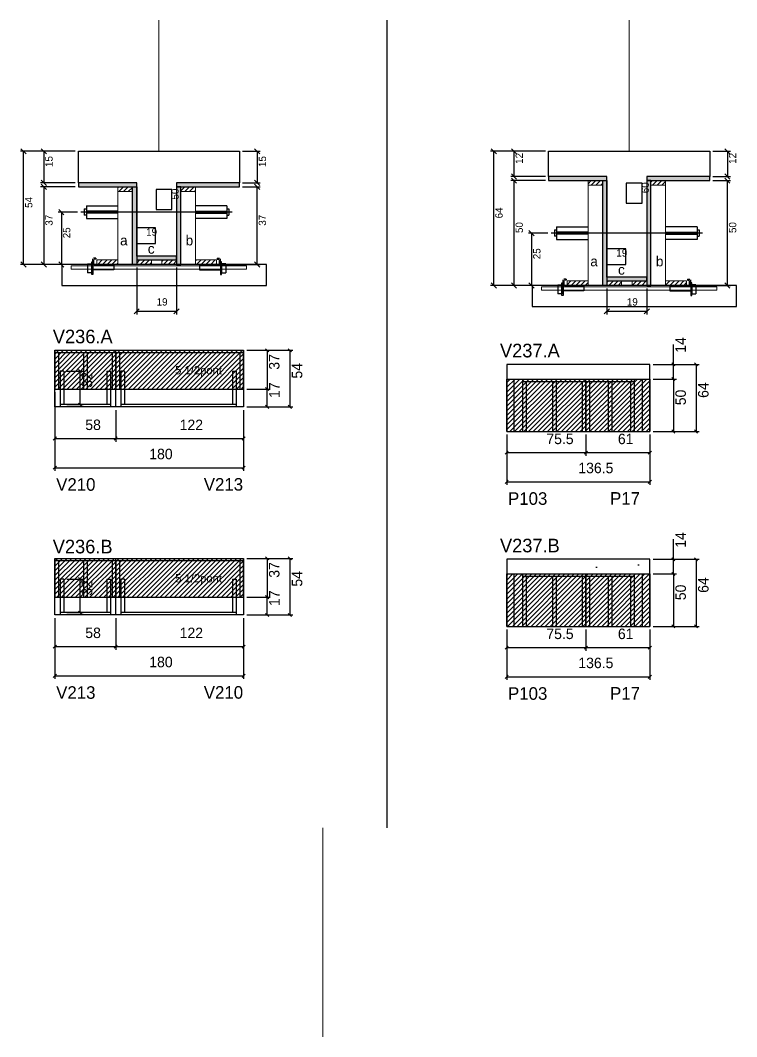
# Model space of a CAD drawing. Header units: metres. Extents: x 2859 to 4072, y 2559 to 3529.
# Drawn here: x 2859 to 3542, y 2559 to 3529 of the extents above; entities that cross this region are included whole.
import ezdxf

# ---------------------------------------------------------------- set-up
doc = ezdxf.new("R2010")
doc.units = ezdxf.units.M
for name, color, linetype in [('5', 7, 'Continuous'), ('barrote', 7, 'Continuous'), ('CONCRETO', 7, 'Continuous'), ('COTA', 7, 'Continuous'), ('Cota Seção (2x)', 7, 'Continuous'), ('detalhes', 7, 'Continuous'), ('Hachura', 7, 'Continuous'), ('Madeira', 7, 'Continuous'), ('Painéis', 7, 'Continuous'), ('presilha', 7, 'Continuous'), ('REAPROVEITAMENTO', 7, 'Continuous'), ('SARR_2.2x7', 7, 'Continuous'), ('SARR_3.5x7', 7, 'Continuous'), ('SARRAFO DE PRESSAO', 7, 'Continuous'), ('SCO-___-LAJ', 7, 'Continuous'), ('TENSOR', 7, 'Continuous'), ('texto', 7, 'Continuous'), ('Texto Seção', 7, 'Continuous')]:
    doc.layers.add(name, color=color, linetype=linetype)

msp = doc.modelspace()

# ---------------------------------------------------------------- hatches: boundary and pattern name
at = {"layer": 'COTA'}
h = msp.add_hatch(dxfattribs=at)
h.set_pattern_fill('AR-CONC')
h.paths.add_polyline_path([(3459.27, 3200.98), (3322.77, 3200.98), (3322.77, 3186.98), (3459.27, 3186.98), (3459.27, 3200.98)])
h = msp.add_hatch(dxfattribs=at)
h.set_pattern_fill('AR-CONC')
h.paths.add_polyline_path([(3459.27, 3014.92), (3322.77, 3014.92), (3322.77, 3000.92), (3459.27, 3000.92), (3459.27, 3014.92)])
at = {"layer": 'Hachura'}
h = msp.add_hatch(color=7, dxfattribs=at)
h.dxf.hatch_style = 1
h.paths.add_polyline_path([(3418.3, 3376.34), (3418.3, 3380.34), (3362.7, 3380.34), (3362.7, 3376.34), (3418.3, 3376.34)])
h = msp.add_hatch(dxfattribs=at)
h.set_pattern_fill('ANSI31')
h.paths.add_polyline_path([(3414.3, 3371.94), (3414.3, 3376.34), (3400.3, 3376.34), (3400.3, 3371.94), (3414.3, 3371.94)])
h = msp.add_hatch(color=7, dxfattribs=at)
h.dxf.hatch_style = 1
h.paths.add_polyline_path([(3414.3, 3376.34), (3418.3, 3376.34), (3418.3, 3276.34), (3414.3, 3276.34), (3414.3, 3376.34)])
h = msp.add_hatch(color=7, dxfattribs=at)
h.dxf.hatch_style = 1
h.paths.add_polyline_path([(3516.3, 3376.34), (3516.3, 3380.34), (3456.3, 3380.34), (3456.3, 3376.34), (3516.3, 3376.34)])
h = msp.add_hatch(color=7, dxfattribs=at)
h.dxf.hatch_style = 1
h.paths.add_polyline_path([(3460.3, 3376.34), (3456.3, 3376.34), (3456.3, 3276.34), (3460.3, 3276.34), (3460.3, 3376.34)])
h = msp.add_hatch(dxfattribs=at)
h.set_pattern_fill('ANSI31')
h.paths.add_polyline_path([(3460.3, 3371.94), (3460.3, 3376.34), (3474.3, 3376.34), (3474.3, 3371.94), (3460.3, 3371.94)])
h = msp.add_hatch(color=7, dxfattribs=at)
h.dxf.hatch_style = 1
h.paths.add_polyline_path([(2969.84, 3370.34), (2969.84, 3374.34), (2914.24, 3374.34), (2914.24, 3370.34), (2969.84, 3370.34)])
h = msp.add_hatch(dxfattribs=at)
h.set_pattern_fill('ANSI31')
h.paths.add_polyline_path([(2965.84, 3365.94), (2965.84, 3370.34), (2951.84, 3370.34), (2951.84, 3365.94), (2965.84, 3365.94)])
h = msp.add_hatch(color=7, dxfattribs=at)
h.dxf.hatch_style = 1
h.paths.add_polyline_path([(2965.84, 3370.34), (2969.84, 3370.34), (2969.84, 3296.34), (2965.84, 3296.34), (2965.84, 3370.34)])
h = msp.add_hatch(color=7, dxfattribs=at)
h.dxf.hatch_style = 1
h.paths.add_polyline_path([(3067.84, 3370.34), (3067.84, 3374.34), (3007.84, 3374.34), (3007.84, 3370.34), (3067.84, 3370.34)])
h = msp.add_hatch(color=7, dxfattribs=at)
h.dxf.hatch_style = 1
h.paths.add_polyline_path([(3011.84, 3370.34), (3007.84, 3370.34), (3007.84, 3296.34), (3011.84, 3296.34), (3011.84, 3370.34)])
h = msp.add_hatch(dxfattribs=at)
h.set_pattern_fill('ANSI31')
h.paths.add_polyline_path([(3011.84, 3365.94), (3011.84, 3370.34), (3025.84, 3370.34), (3025.84, 3365.94), (3011.84, 3365.94)])
h = msp.add_hatch(dxfattribs=at)
h.set_pattern_fill('ANSI31')
h.paths.add_polyline_path([(2931.84, 3296.34), (2931.84, 3300.74), (2951.84, 3300.74), (2951.84, 3296.34), (2931.84, 3296.34)])
h = msp.add_hatch(color=7, dxfattribs=at)
h.dxf.hatch_style = 1
h.paths.add_polyline_path([(3007.84, 3300.74), (3007.84, 3304.34), (2969.84, 3304.34), (2969.84, 3300.74), (3007.84, 3300.74)])
h = msp.add_hatch(dxfattribs=at)
h.set_pattern_fill('ANSI31')
h.paths.add_polyline_path([(2969.84, 3296.34), (2969.84, 3300.74), (2983.84, 3300.74), (2983.84, 3296.34), (2969.84, 3296.34)])
h = msp.add_hatch(dxfattribs=at)
h.set_pattern_fill('ANSI31')
h.paths.add_polyline_path([(3007.84, 3296.34), (3007.84, 3300.74), (2993.84, 3300.74), (2993.84, 3296.34), (3007.84, 3296.34)])
h = msp.add_hatch(dxfattribs=at)
h.set_pattern_fill('ANSI31')
h.paths.add_polyline_path([(3045.84, 3296.34), (3045.84, 3300.74), (3025.84, 3300.74), (3025.84, 3296.34), (3045.84, 3296.34)])
h = msp.add_hatch(dxfattribs=at)
h.set_pattern_fill('ANSI31')
h.paths.add_polyline_path([(3380.3, 3276.34), (3380.3, 3280.74), (3400.3, 3280.74), (3400.3, 3276.34), (3380.3, 3276.34)])
h = msp.add_hatch(color=7, dxfattribs=at)
h.dxf.hatch_style = 1
h.paths.add_polyline_path([(3456.3, 3280.74), (3456.3, 3284.34), (3418.3, 3284.34), (3418.3, 3280.74), (3456.3, 3280.74)])
h = msp.add_hatch(dxfattribs=at)
h.set_pattern_fill('ANSI31')
h.paths.add_polyline_path([(3418.3, 3276.34), (3418.3, 3280.74), (3432.3, 3280.74), (3432.3, 3276.34), (3418.3, 3276.34)])
h = msp.add_hatch(dxfattribs=at)
h.set_pattern_fill('ANSI31')
h.paths.add_polyline_path([(3456.3, 3276.34), (3456.3, 3280.74), (3442.3, 3280.74), (3442.3, 3276.34), (3456.3, 3276.34)])
h = msp.add_hatch(dxfattribs=at)
h.set_pattern_fill('ANSI31')
h.paths.add_polyline_path([(3494.3, 3276.34), (3494.3, 3280.74), (3474.3, 3280.74), (3474.3, 3276.34), (3494.3, 3276.34)])
at = {"layer": 'REAPROVEITAMENTO'}
h = msp.add_hatch(dxfattribs=at)
h.set_pattern_fill('ANSI31')
h.paths.add_polyline_path([(2891.8, 3177.41), (3071.8, 3177.41), (3071.8, 3214.41), (2891.8, 3214.41), (2891.8, 3177.41)])
h = msp.add_hatch(dxfattribs=at)
h.set_pattern_fill('ANSI31')
h.paths.add_polyline_path([(3322.77, 3136.98), (3459.27, 3136.98), (3459.27, 3186.98), (3322.77, 3186.98), (3322.77, 3136.98)])
h = msp.add_hatch(dxfattribs=at)
h.set_pattern_fill('ANSI31')
h.paths.add_polyline_path([(2891.8, 2978.86), (3071.8, 2978.86), (3071.8, 3015.86), (2891.8, 3015.86), (2891.8, 2978.86)])
h = msp.add_hatch(dxfattribs=at)
h.set_pattern_fill('ANSI31')
h.paths.add_polyline_path([(3322.77, 2950.92), (3459.27, 2950.92), (3459.27, 3000.92), (3322.77, 3000.92), (3322.77, 2950.92)])

# ---------------------------------------------------------------- linework, layer by layer
at = {"color": 7, "lineweight": 25}
for p, q in [((2919.84, 3349.31), (2919.84, 3343.31)), ((2919.84, 3349.31), (2921.84, 3349.31)), ((2921.84, 3352.31), (2921.84, 3340.31)), ((2921.84, 3352.31), (2951.84, 3352.31)), ((2951.84, 3347.31), (2921.84, 3347.31)), ((3055.84, 3352.31), (3025.84, 3352.31)), ((3025.84, 3347.31), (3055.84, 3347.31)), ((3055.84, 3352.31), (3055.84, 3340.31)), ((3055.84, 3349.31), (3057.84, 3349.31)), ((3057.84, 3349.31), (3057.84, 3343.31)), ((2921.84, 3343.31), (2919.84, 3343.31)), ((2951.84, 3345.31), (2921.84, 3345.31)), ((2921.84, 3340.31), (2951.84, 3340.31)), ((3025.84, 3345.31), (3055.84, 3345.31)), ((3055.84, 3340.31), (3025.84, 3340.31)), ((3055.84, 3343.31), (3057.84, 3343.31)), ((3368.3, 3329.31), (3368.3, 3323.31)), ((3368.3, 3329.31), (3370.3, 3329.31)), ((3370.3, 3332.31), (3370.3, 3320.31)), ((3370.3, 3332.31), (3400.3, 3332.31)), ((3400.3, 3327.31), (3370.3, 3327.31)), ((3504.3, 3332.31), (3474.3, 3332.31)), ((3474.3, 3327.31), (3504.3, 3327.31)), ((3504.3, 3332.31), (3504.3, 3320.31)), ((3504.3, 3329.31), (3506.3, 3329.31)), ((3506.3, 3329.31), (3506.3, 3323.31)), ((3370.3, 3323.31), (3368.3, 3323.31)), ((3400.3, 3325.31), (3370.3, 3325.31)), ((3370.3, 3320.31), (3400.3, 3320.31)), ((3474.3, 3325.31), (3504.3, 3325.31)), ((3504.3, 3320.31), (3474.3, 3320.31)), ((3504.3, 3323.31), (3506.3, 3323.31))]:
    msp.add_line(p, q, dxfattribs=at)
at = {"layer": 'barrote', "color": 251, "lineweight": 25}
for points in [[(2898.38, 3276.34), (3093.56, 3276.34), (3093.56, 3296.34), (2898.38, 3296.34)], [(3346.85, 3256.34), (3542.03, 3256.34), (3542.03, 3276.34), (3346.85, 3276.34)]]:
    msp.add_lwpolyline(points, close=True, dxfattribs=at)
at = {"layer": 'CONCRETO', "color": 251, "lineweight": 25}
for points in [[(2914.24, 3374.34), (2914.24, 3404.34), (3067.84, 3404.34), (3067.84, 3374.34), (3007.84, 3374.34), (3007.84, 3304.34), (2969.84, 3304.34), (2969.84, 3374.34)], [(3362.7, 3380.34), (3362.7, 3404.34), (3516.3, 3404.34), (3516.3, 3380.34), (3456.3, 3380.34), (3456.3, 3284.34), (3418.3, 3284.34), (3418.3, 3380.34)]]:
    msp.add_lwpolyline(points, close=True, dxfattribs=at)
at = {"layer": 'COTA', "color": 241, "lineweight": 25}
for p, q in [((3208.27, 3529.34), (3208.27, 2758.59)), ((3459.27, 3200.98), (3322.77, 3200.98)), ((3322.77, 3200.98), (3322.77, 3186.98)), ((3459.27, 3186.98), (3459.27, 3200.98)), ((3459.27, 3014.92), (3322.77, 3014.92)), ((3322.77, 3014.92), (3322.77, 3000.92)), ((3459.27, 3000.92), (3459.27, 3014.92))]:
    msp.add_line(p, q, dxfattribs=at)
at = {"layer": 'COTA', "color": 4, "lineweight": 25}
for p, q in [((2911.24, 3404.34), (2858.86, 3404.34)), ((2861.86, 3296.34), (2861.86, 3404.34)), ((2911.24, 3404.34), (2878.18, 3404.34)), ((2881.18, 3404.34), (2881.18, 3374.34)), ((3070.84, 3404.34), (3087.71, 3404.34)), ((3084.71, 3404.34), (3084.71, 3374.34)), ((3359.7, 3404.34), (3307.33, 3404.34)), ((3310.33, 3276.34), (3310.33, 3404.34)), ((3359.7, 3404.34), (3326.64, 3404.34)), ((3329.64, 3404.34), (3329.64, 3380.34)), ((3519.3, 3404.34), (3536.17, 3404.34)), ((3533.17, 3404.34), (3533.17, 3380.34)), ((3359.7, 3380.34), (3326.64, 3380.34)), ((3359.7, 3376.34), (3326.64, 3376.34)), ((3329.64, 3376.34), (3329.64, 3276.34)), ((3519.3, 3380.34), (3536.17, 3380.34)), ((3519.3, 3376.34), (3536.17, 3376.34)), ((3533.17, 3276.34), (3533.17, 3376.34)), ((2911.24, 3374.34), (2878.18, 3374.34)), ((2911.24, 3370.34), (2878.18, 3370.34)), ((2881.18, 3370.34), (2881.18, 3296.34)), ((3070.84, 3374.34), (3087.71, 3374.34)), ((3070.84, 3370.34), (3087.71, 3370.34)), ((3084.71, 3296.34), (3084.71, 3370.34)), ((2913.53, 3346.31), (2894.98, 3346.31)), ((2897.98, 3346.31), (2897.98, 3296.34)), ((3362, 3326.31), (3343.44, 3326.31)), ((3346.44, 3326.31), (3346.44, 3276.34)), ((2933.24, 3296.34), (2858.86, 3296.34)), ((2933.24, 3296.34), (2878.18, 3296.34)), ((2913.53, 3296.34), (2894.98, 3296.34)), ((2969.84, 3293.34), (2969.84, 3248.62)), ((3007.84, 3293.34), (3007.84, 3248.62)), ((3044.44, 3296.34), (3087.71, 3296.34)), ((3381.7, 3276.34), (3307.33, 3276.34)), ((3381.7, 3276.34), (3326.64, 3276.34)), ((3362, 3276.34), (3343.44, 3276.34)), ((3418.3, 3273.34), (3418.3, 3248.62)), ((3456.3, 3273.34), (3456.3, 3248.62)), ((3492.9, 3276.34), (3536.17, 3276.34)), ((2969.84, 3251.62), (3007.84, 3251.62)), ((3418.3, 3251.62), (3456.3, 3251.62)), ((3074.8, 3214.41), (3118.85, 3214.41)), ((3074.8, 3214.41), (3097.23, 3214.41)), ((3094.23, 3214.41), (3094.23, 3177.41)), ((3115.85, 3214.41), (3115.85, 3160.41)), ((3481.7, 3200.98), (3481.7, 3220.1)), ((3462.27, 3200.98), (3506.31, 3200.98)), ((3462.27, 3200.98), (3484.7, 3200.98)), ((3481.7, 3186.98), (3481.7, 3200.98)), ((3503.31, 3200.98), (3503.31, 3136.98)), ((3462.27, 3186.98), (3484.7, 3186.98)), ((3462.27, 3186.98), (3484.7, 3186.98)), ((3481.7, 3186.98), (3481.7, 3136.98)), ((2891.8, 3174.41), (2891.8, 3099.33)), ((3074.8, 3177.41), (3097.23, 3177.41)), ((2891.8, 3157.41), (2891.8, 3127.19)), ((2949.8, 3157.41), (2949.8, 3127.19)), ((2949.8, 3157.41), (2949.8, 3127.19)), ((3071.8, 3157.41), (3071.8, 3127.19)), ((3071.8, 3157.41), (3071.8, 3099.33)), ((3074.8, 3160.41), (3118.85, 3160.41)), ((3322.77, 3133.98), (3322.77, 3113.76)), ((3322.77, 3133.98), (3322.77, 3085.9)), ((3398.27, 3133.98), (3398.27, 3113.76)), ((3398.27, 3133.98), (3398.27, 3113.76)), ((3459.27, 3133.98), (3459.27, 3113.76)), ((3459.27, 3133.98), (3459.27, 3085.9)), ((3462.27, 3136.98), (3506.31, 3136.98)), ((3462.27, 3136.98), (3484.7, 3136.98)), ((2891.8, 3130.19), (2949.8, 3130.19)), ((2949.8, 3130.19), (3071.8, 3130.19)), ((3322.77, 3116.76), (3398.27, 3116.76)), ((3398.27, 3116.76), (3459.27, 3116.76)), ((2891.8, 3102.33), (3071.8, 3102.33)), ((3322.77, 3088.9), (3459.27, 3088.9)), ((3481.7, 3014.92), (3481.7, 3034.03)), ((3074.8, 3015.86), (3118.85, 3015.86)), ((3074.8, 3015.86), (3097.23, 3015.86)), ((3094.23, 3015.86), (3094.23, 2978.86)), ((3115.85, 3015.86), (3115.85, 2961.86)), ((3462.27, 3014.92), (3506.31, 3014.92)), ((3462.27, 3014.92), (3484.7, 3014.92)), ((3481.7, 3000.92), (3481.7, 3014.92)), ((3503.31, 3014.92), (3503.31, 2950.92)), ((3462.27, 3000.92), (3484.7, 3000.92)), ((3462.27, 3000.92), (3484.7, 3000.92)), ((3481.7, 3000.92), (3481.7, 2950.92)), ((3074.8, 2978.86), (3097.23, 2978.86)), ((2891.8, 2958.86), (2891.8, 2928.64)), ((2891.8, 2958.86), (2891.8, 2900.78)), ((2949.8, 2958.86), (2949.8, 2928.64)), ((2949.8, 2958.86), (2949.8, 2928.64)), ((3071.8, 2958.86), (3071.8, 2928.64)), ((3071.8, 2958.86), (3071.8, 2900.78)), ((3074.8, 2961.86), (3118.85, 2961.86)), ((3462.27, 2950.92), (3506.31, 2950.92)), ((3462.27, 2950.92), (3484.7, 2950.92)), ((3322.77, 2947.92), (3322.77, 2927.69)), ((3322.77, 2947.92), (3322.77, 2899.84)), ((3398.27, 2947.92), (3398.27, 2927.69)), ((3398.27, 2947.92), (3398.27, 2927.69)), ((3459.27, 2947.92), (3459.27, 2927.69)), ((3459.27, 2947.92), (3459.27, 2899.84)), ((2891.8, 2931.64), (2949.8, 2931.64)), ((2949.8, 2931.64), (3071.8, 2931.64)), ((3322.77, 2930.69), (3398.27, 2930.69)), ((3398.27, 2930.69), (3459.27, 2930.69)), ((2891.8, 2903.78), (3071.8, 2903.78)), ((3322.77, 2902.84), (3459.27, 2902.84))]:
    msp.add_line(p, q, dxfattribs=at)
at = {"layer": 'COTA', "color": 0, "lineweight": 25}
for p, q in [((3095.73, 3212.91), (3092.73, 3215.91)), ((3117.35, 3212.91), (3114.35, 3215.91)), ((3483.2, 3199.48), (3480.2, 3202.48)), ((3504.81, 3199.48), (3501.81, 3202.48)), ((3483.2, 3185.48), (3480.2, 3188.48)), ((3480.2, 3188.48), (3483.2, 3185.48)), ((3092.73, 3178.91), (3095.73, 3175.91)), ((3114.35, 3161.91), (3117.35, 3158.91)), ((3480.2, 3138.48), (3483.2, 3135.48)), ((3501.81, 3138.48), (3504.81, 3135.48)), ((2893.3, 3131.69), (2890.3, 3128.69)), ((2948.3, 3128.69), (2951.3, 3131.69)), ((2951.3, 3131.69), (2948.3, 3128.69)), ((3070.3, 3128.69), (3073.3, 3131.69)), ((3324.27, 3118.26), (3321.27, 3115.26)), ((3396.77, 3115.26), (3399.77, 3118.26)), ((3399.77, 3118.26), (3396.77, 3115.26)), ((3457.77, 3115.26), (3460.77, 3118.26)), ((2893.3, 3103.83), (2890.3, 3100.83)), ((3070.3, 3100.83), (3073.3, 3103.83)), ((3324.27, 3090.4), (3321.27, 3087.4)), ((3457.77, 3087.4), (3460.77, 3090.4)), ((3095.73, 3014.36), (3092.73, 3017.36)), ((3117.35, 3014.36), (3114.35, 3017.36)), ((3483.2, 3013.42), (3480.2, 3016.42)), ((3504.81, 3013.42), (3501.81, 3016.42)), ((3483.2, 2999.42), (3480.2, 3002.42)), ((3480.2, 3002.42), (3483.2, 2999.42)), ((3092.73, 2980.36), (3095.73, 2977.36)), ((3114.35, 2963.36), (3117.35, 2960.36)), ((3480.2, 2952.42), (3483.2, 2949.42)), ((3501.81, 2952.42), (3504.81, 2949.42)), ((2893.3, 2933.14), (2890.3, 2930.14)), ((2948.3, 2930.14), (2951.3, 2933.14)), ((2951.3, 2933.14), (2948.3, 2930.14)), ((3070.3, 2930.14), (3073.3, 2933.14)), ((3324.27, 2932.19), (3321.27, 2929.19)), ((3396.77, 2929.19), (3399.77, 2932.19)), ((3399.77, 2932.19), (3396.77, 2929.19)), ((3457.77, 2929.19), (3460.77, 2932.19)), ((2893.3, 2905.28), (2890.3, 2902.28)), ((3070.3, 2902.28), (3073.3, 2905.28)), ((3324.27, 2904.34), (3321.27, 2901.34)), ((3457.77, 2901.34), (3460.77, 2904.34))]:
    msp.add_line(p, q, dxfattribs=at)
for points in [[(2864.36, 3401.84), (2859.36, 3406.84)], [(2883.68, 3401.84), (2878.68, 3406.84)], [(3087.21, 3401.84), (3082.21, 3406.84)], [(3312.83, 3401.84), (3307.83, 3406.84)], [(3332.14, 3401.84), (3327.14, 3406.84)], [(3535.67, 3401.84), (3530.67, 3406.84)], [(2878.68, 3376.84), (2883.68, 3371.84)], [(3082.21, 3376.84), (3087.21, 3371.84)], [(3327.14, 3382.84), (3332.14, 3377.84)], [(3332.14, 3373.84), (3327.14, 3378.84)], [(3530.67, 3382.84), (3535.67, 3377.84)], [(3535.67, 3373.84), (3530.67, 3378.84)], [(2883.68, 3367.84), (2878.68, 3372.84)], [(3087.21, 3367.84), (3082.21, 3372.84)], [(2900.48, 3343.81), (2895.48, 3348.81)], [(3348.94, 3323.81), (3343.94, 3328.81)], [(2859.36, 3298.84), (2864.36, 3293.84)], [(2878.68, 3298.84), (2883.68, 3293.84)], [(2895.48, 3298.84), (2900.48, 3293.84)], [(3082.21, 3298.84), (3087.21, 3293.84)], [(3307.83, 3278.84), (3312.83, 3273.84)], [(3327.14, 3278.84), (3332.14, 3273.84)], [(3343.94, 3278.84), (3348.94, 3273.84)], [(3530.67, 3278.84), (3535.67, 3273.84)], [(2972.34, 3254.12), (2967.34, 3249.12)], [(3005.34, 3249.12), (3010.34, 3254.12)], [(3420.8, 3254.12), (3415.8, 3249.12)], [(3453.8, 3249.12), (3458.8, 3254.12)]]:
    msp.add_lwpolyline(points, dxfattribs=at)
at = {"layer": 'Cota Seção (2x)', "color": 180, "lineweight": 25}
for p, q in [((3003.34, 3368.01), (2988.34, 3368.01)), ((2988.34, 3368.01), (2988.34, 3348.68)), ((3003.34, 3348.68), (3003.34, 3368.01)), ((3451.8, 3373.84), (3436.8, 3373.84)), ((3436.8, 3373.84), (3436.8, 3354.84)), ((3451.8, 3354.84), (3451.8, 3373.84)), ((2988.34, 3348.68), (3003.34, 3348.68)), ((3436.8, 3354.84), (3451.8, 3354.84)), ((2987.84, 3331.34), (2969.84, 3331.34)), ((2969.84, 3331.34), (2969.84, 3316.34)), ((2987.84, 3316.34), (2987.84, 3331.34)), ((2969.84, 3316.34), (2987.84, 3316.34)), ((3436.3, 3311.34), (3418.3, 3311.34)), ((3418.3, 3311.34), (3418.3, 3296.34)), ((3436.3, 3296.34), (3436.3, 3311.34)), ((3418.3, 3296.34), (3436.3, 3296.34))]:
    msp.add_line(p, q, dxfattribs=at)
at = {"layer": 'Madeira', "color": 126, "lineweight": 18}
for points in [[(3414.3, 3371.94), (3414.3, 3376.34), (3400.3, 3376.34), (3400.3, 3371.94)], [(3414.3, 3376.34), (3400.3, 3376.34), (3400.3, 3276.34), (3414.3, 3276.34)], [(3460.3, 3371.94), (3460.3, 3376.34), (3474.3, 3376.34), (3474.3, 3371.94)], [(3460.3, 3376.34), (3474.3, 3376.34), (3474.3, 3276.34), (3460.3, 3276.34)], [(2965.84, 3365.94), (2965.84, 3370.34), (2951.84, 3370.34), (2951.84, 3365.94)], [(2965.84, 3370.34), (2951.84, 3370.34), (2951.84, 3296.34), (2965.84, 3296.34)], [(3011.84, 3365.94), (3011.84, 3370.34), (3025.84, 3370.34), (3025.84, 3365.94)], [(3011.84, 3370.34), (3025.84, 3370.34), (3025.84, 3296.34), (3011.84, 3296.34)], [(2931.84, 3296.34), (2931.84, 3300.74), (2951.84, 3300.74), (2951.84, 3296.34)], [(2969.84, 3296.34), (2969.84, 3300.74), (2983.84, 3300.74), (2983.84, 3296.34)], [(3007.84, 3296.34), (3007.84, 3300.74), (2993.84, 3300.74), (2993.84, 3296.34)], [(3045.84, 3296.34), (3045.84, 3300.74), (3025.84, 3300.74), (3025.84, 3296.34)], [(3380.3, 3276.34), (3380.3, 3280.74), (3400.3, 3280.74), (3400.3, 3276.34)], [(3418.3, 3276.34), (3418.3, 3280.74), (3432.3, 3280.74), (3432.3, 3276.34)], [(3456.3, 3276.34), (3456.3, 3280.74), (3442.3, 3280.74), (3442.3, 3276.34)], [(3494.3, 3276.34), (3494.3, 3280.74), (3474.3, 3280.74), (3474.3, 3276.34)]]:
    msp.add_lwpolyline(points, close=True, dxfattribs=at)
at = {"layer": 'Painéis', "color": 200, "lineweight": 25}
for p, q in [((2891.8, 3214.41), (3071.8, 3214.41)), ((2891.8, 3177.41), (2891.8, 3214.41)), ((2949.8, 3177.41), (2949.8, 3214.41)), ((3071.8, 3177.41), (3071.8, 3214.41)), ((3322.77, 3186.98), (3459.27, 3186.98)), ((3322.77, 3136.98), (3322.77, 3186.98)), ((3398.27, 3136.98), (3398.27, 3186.98)), ((3459.27, 3136.98), (3459.27, 3186.98)), ((2891.8, 3177.41), (3071.8, 3177.41)), ((2891.8, 3160.41), (2891.8, 3177.41)), ((2949.8, 3160.41), (2949.8, 3177.41)), ((3071.8, 3177.41), (3071.8, 3160.41)), ((3071.8, 3160.41), (2891.8, 3160.41)), ((3322.77, 3136.98), (3459.27, 3136.98)), ((2891.8, 3015.86), (3071.8, 3015.86)), ((2891.8, 2978.86), (2891.8, 3015.86)), ((2949.8, 2978.86), (2949.8, 3015.86)), ((3071.8, 2978.86), (3071.8, 3015.86)), ((3322.77, 3000.92), (3459.27, 3000.92)), ((3322.77, 2950.92), (3322.77, 3000.92)), ((3398.27, 2950.92), (3398.27, 3000.92)), ((3459.27, 2950.92), (3459.27, 3000.92)), ((2891.8, 2978.86), (3071.8, 2978.86)), ((2891.8, 2961.86), (2891.8, 2978.86)), ((2949.8, 2961.86), (2949.8, 2978.86)), ((3071.8, 2978.86), (3071.8, 2961.86)), ((3071.8, 2961.86), (2891.8, 2961.86)), ((3322.77, 2950.92), (3459.27, 2950.92))]:
    msp.add_line(p, q, dxfattribs=at)
at = {"layer": 'Painéis', "color": 4, "lineweight": 25}
for p, q in [((2903.3, 3194.61), (2918.72, 3194.61)), ((2915.72, 3194.61), (2915.72, 3162.61)), ((3074.8, 3177.41), (3097.23, 3177.41)), ((3094.23, 3160.41), (3094.23, 3177.41)), ((2903.3, 3162.61), (2918.72, 3162.61)), ((3074.8, 3160.41), (3097.23, 3160.41)), ((2903.3, 2996.06), (2918.72, 2996.06)), ((2915.72, 2996.06), (2915.72, 2964.06)), ((3074.8, 2978.86), (3097.23, 2978.86)), ((3094.23, 2961.86), (3094.23, 2978.86)), ((2903.3, 2964.06), (2918.72, 2964.06)), ((3074.8, 2961.86), (3097.23, 2961.86))]:
    msp.add_line(p, q, dxfattribs=at)
at = {"layer": 'Painéis', "color": 0, "lineweight": 25}
for p, q in [((2917.22, 3193.11), (2914.22, 3196.11)), ((3095.73, 3175.91), (3092.73, 3178.91)), ((2914.22, 3164.11), (2917.22, 3161.11)), ((3092.73, 3161.91), (3095.73, 3158.91)), ((2917.22, 2994.56), (2914.22, 2997.56)), ((3095.73, 2977.36), (3092.73, 2980.36)), ((2914.22, 2965.56), (2917.22, 2962.56)), ((3092.73, 2963.36), (3095.73, 2960.36))]:
    msp.add_line(p, q, dxfattribs=at)
at = {"layer": 'Painéis', "color": 200, "lineweight": 25}
for points in [[(3418.3, 3376.34), (3418.3, 3380.34), (3362.7, 3380.34), (3362.7, 3376.34)], [(3414.3, 3376.34), (3418.3, 3376.34), (3418.3, 3276.34), (3414.3, 3276.34)], [(3516.3, 3376.34), (3516.3, 3380.34), (3456.3, 3380.34), (3456.3, 3376.34)], [(3460.3, 3376.34), (3456.3, 3376.34), (3456.3, 3276.34), (3460.3, 3276.34)], [(2969.84, 3370.34), (2969.84, 3374.34), (2914.24, 3374.34), (2914.24, 3370.34)], [(2965.84, 3370.34), (2969.84, 3370.34), (2969.84, 3296.34), (2965.84, 3296.34)], [(3067.84, 3370.34), (3067.84, 3374.34), (3007.84, 3374.34), (3007.84, 3370.34)], [(3011.84, 3370.34), (3007.84, 3370.34), (3007.84, 3296.34), (3011.84, 3296.34)], [(3007.84, 3300.74), (3007.84, 3304.34), (2969.84, 3304.34), (2969.84, 3300.74)], [(3456.3, 3280.74), (3456.3, 3284.34), (3418.3, 3284.34), (3418.3, 3280.74)]]:
    msp.add_lwpolyline(points, close=True, dxfattribs=at)
at = {"layer": 'presilha', "color": 1, "lineweight": 25}
for p, q in [((2926.97, 3298.71), (2927.97, 3298.71)), ((2926.97, 3286.71), (2926.97, 3298.71)), ((2927.97, 3295.47), (2927.97, 3301.62)), ((2927.97, 3298.71), (2927.97, 3286.71)), ((2930.97, 3302.38), (2928.73, 3302.38)), ((2928.97, 3296.09), (2928.97, 3301)), ((2930.97, 3301.38), (2929.35, 3301.38)), ((2930.97, 3302.38), (2930.97, 3301.38)), ((3046.7, 3302.38), (3046.7, 3301.38)), ((3046.7, 3302.38), (3048.94, 3302.38)), ((3046.7, 3301.38), (3048.32, 3301.38)), ((3048.7, 3296.09), (3048.7, 3301)), ((3049.7, 3295.47), (3049.7, 3301.62)), ((3050.7, 3298.71), (3049.7, 3298.71)), ((3049.7, 3298.71), (3049.7, 3286.71)), ((3050.7, 3286.71), (3050.7, 3298.71)), ((2922.97, 3297.04), (2926.97, 3297.04)), ((2922.97, 3297.04), (2922.97, 3288.38)), ((2926.97, 3288.38), (2922.97, 3288.38)), ((2926.97, 3297.04), (2926.97, 3288.38)), ((2947.97, 3291.11), (2927.97, 3291.11)), ((2947.97, 3295.71), (2929.35, 3295.71)), ((2947.97, 3295.71), (2947.97, 3291.11)), ((3029.7, 3295.71), (3029.7, 3291.11)), ((3029.7, 3295.71), (3048.32, 3295.71)), ((3029.7, 3291.11), (3049.7, 3291.11)), ((3054.7, 3297.04), (3050.7, 3297.04)), ((3050.7, 3297.04), (3050.7, 3288.38)), ((3050.7, 3288.38), (3054.7, 3288.38)), ((3054.7, 3297.04), (3054.7, 3288.38)), ((2927.97, 3286.71), (2926.97, 3286.71)), ((3049.7, 3286.71), (3050.7, 3286.71)), ((3375.43, 3278.71), (3376.43, 3278.71)), ((3375.43, 3266.71), (3375.43, 3278.71)), ((3376.43, 3275.47), (3376.43, 3281.62)), ((3376.43, 3278.71), (3376.43, 3266.71)), ((3379.43, 3282.38), (3377.19, 3282.38)), ((3377.43, 3276.09), (3377.43, 3281)), ((3379.43, 3281.38), (3377.81, 3281.38)), ((3379.43, 3282.38), (3379.43, 3281.38)), ((3495.17, 3282.38), (3495.17, 3281.38)), ((3495.17, 3282.38), (3497.41, 3282.38)), ((3495.17, 3281.38), (3496.79, 3281.38)), ((3497.17, 3276.09), (3497.17, 3281)), ((3498.17, 3275.47), (3498.17, 3281.62)), ((3499.17, 3278.71), (3498.17, 3278.71)), ((3498.17, 3278.71), (3498.17, 3266.71)), ((3499.17, 3266.71), (3499.17, 3278.71)), ((3371.43, 3277.04), (3375.43, 3277.04)), ((3371.43, 3277.04), (3371.43, 3268.38)), ((3375.43, 3277.04), (3375.43, 3268.38)), ((3396.43, 3271.11), (3376.43, 3271.11)), ((3396.43, 3275.71), (3377.81, 3275.71)), ((3396.43, 3275.71), (3396.43, 3271.11)), ((3478.17, 3275.71), (3478.17, 3271.11)), ((3478.17, 3275.71), (3496.79, 3275.71)), ((3478.17, 3271.11), (3498.17, 3271.11)), ((3503.17, 3277.04), (3499.17, 3277.04)), ((3499.17, 3277.04), (3499.17, 3268.38)), ((3503.17, 3277.04), (3503.17, 3268.38)), ((3375.43, 3268.38), (3371.43, 3268.38)), ((3376.43, 3266.71), (3375.43, 3266.71)), ((3498.17, 3266.71), (3499.17, 3266.71)), ((3499.17, 3268.38), (3503.17, 3268.38))]:
    msp.add_line(p, q, dxfattribs=at)
at = {"layer": 'SARR_2.2x7', "color": 40, "lineweight": 25}
for p, q in [((2891.8, 3212.21), (2949.8, 3212.21)), ((2949.8, 3212.21), (3071.8, 3212.21)), ((3329.77, 3136.98), (3329.77, 3186.98)), ((3337.77, 3184.78), (3398.27, 3184.78)), ((3398.27, 3184.78), (3444.27, 3184.78)), ((3452.27, 3136.98), (3452.27, 3186.98)), ((2944.8, 3162.61), (2896.8, 3162.61)), ((3064.8, 3162.61), (2954.8, 3162.61)), ((2891.8, 3013.66), (2949.8, 3013.66)), ((2949.8, 3013.66), (3071.8, 3013.66)), ((3329.77, 2950.92), (3329.77, 3000.92)), ((3337.77, 2998.72), (3398.27, 2998.72)), ((3398.27, 2998.72), (3444.27, 2998.72)), ((3452.27, 2950.92), (3452.27, 3000.92)), ((2944.8, 2964.06), (2896.8, 2964.06)), ((3064.8, 2964.06), (2954.8, 2964.06))]:
    msp.add_line(p, q, dxfattribs=at)
at = {"layer": 'SARR_3.5x7', "color": 81, "lineweight": 25}
for p, q in [((2891.8, 3214.41), (2891.8, 3177.41)), ((2895.3, 3212.21), (2895.3, 3177.41)), ((2919.05, 3212.21), (2919.05, 3177.41)), ((2922.55, 3212.21), (2922.55, 3177.41)), ((2946.3, 3212.21), (2946.3, 3177.41)), ((2949.8, 3212.21), (2949.8, 3177.41)), ((2953.3, 3212.21), (2953.3, 3177.41)), ((3068.3, 3212.21), (3068.3, 3177.41)), ((3071.8, 3214.41), (3071.8, 3177.41)), ((2896.8, 3194.61), (2896.8, 3160.41)), ((2900.3, 3194.61), (2896.8, 3194.61)), ((2900.3, 3194.61), (2900.3, 3162.61)), ((2941.3, 3194.61), (2941.3, 3162.61)), ((2941.3, 3194.61), (2944.8, 3194.61)), ((2944.8, 3194.61), (2944.8, 3160.41)), ((2954.8, 3194.61), (2954.8, 3160.41)), ((2958.3, 3194.61), (2954.8, 3194.61)), ((2958.3, 3194.61), (2958.3, 3162.61)), ((3061.3, 3194.61), (3061.3, 3162.61)), ((3061.3, 3194.61), (3064.8, 3194.61)), ((3064.8, 3194.61), (3064.8, 3160.41)), ((3322.77, 3186.98), (3322.77, 3136.98)), ((3337.77, 3186.98), (3337.77, 3136.98)), ((3341.27, 3184.78), (3341.27, 3136.98)), ((3366.27, 3184.78), (3366.27, 3136.98)), ((3369.77, 3184.78), (3369.77, 3136.98)), ((3394.77, 3184.78), (3394.77, 3136.98)), ((3398.27, 3184.78), (3398.27, 3136.98)), ((3401.77, 3184.78), (3401.77, 3136.98)), ((3419.52, 3184.78), (3419.52, 3136.98)), ((3423.02, 3184.78), (3423.02, 3136.98)), ((3440.77, 3184.78), (3440.77, 3136.98)), ((3444.27, 3186.98), (3444.27, 3136.98)), ((3459.27, 3186.98), (3459.27, 3136.98)), ((2891.8, 3177.41), (2895.3, 3177.41)), ((2946.3, 3177.41), (2949.8, 3177.41)), ((2949.8, 3177.41), (2953.3, 3177.41)), ((3068.3, 3177.41), (3071.8, 3177.41)), ((3322.77, 3136.98), (3326.27, 3136.98)), ((3394.77, 3136.98), (3398.27, 3136.98)), ((3398.27, 3136.98), (3401.77, 3136.98)), ((3455.77, 3136.98), (3459.27, 3136.98)), ((2891.8, 3015.86), (2891.8, 2978.86)), ((2895.3, 3013.66), (2895.3, 2978.86)), ((2919.05, 3013.66), (2919.05, 2978.86)), ((2922.55, 3013.66), (2922.55, 2978.86)), ((2946.3, 3013.66), (2946.3, 2978.86)), ((2949.8, 3013.66), (2949.8, 2978.86)), ((2953.3, 3013.66), (2953.3, 2978.86)), ((3068.3, 3013.66), (3068.3, 2978.86)), ((3071.8, 3015.86), (3071.8, 2978.86)), ((3322.77, 3000.92), (3322.77, 2950.92)), ((3337.77, 3000.92), (3337.77, 2950.92)), ((3341.27, 2998.72), (3341.27, 2950.92)), ((3366.27, 2998.72), (3366.27, 2950.92)), ((3369.77, 2998.72), (3369.77, 2950.92)), ((3394.77, 2998.72), (3394.77, 2950.92)), ((3398.27, 2998.72), (3398.27, 2950.92)), ((3401.77, 2998.72), (3401.77, 2950.92)), ((3419.52, 2998.72), (3419.52, 2950.92)), ((3423.02, 2998.72), (3423.02, 2950.92)), ((3440.77, 2998.72), (3440.77, 2950.92)), ((3444.27, 3000.92), (3444.27, 2950.92)), ((3459.27, 3000.92), (3459.27, 2950.92)), ((2896.8, 2996.06), (2896.8, 2961.86)), ((2900.3, 2996.06), (2896.8, 2996.06)), ((2900.3, 2996.06), (2900.3, 2964.06)), ((2941.3, 2996.06), (2941.3, 2964.06)), ((2941.3, 2996.06), (2944.8, 2996.06)), ((2944.8, 2996.06), (2944.8, 2961.86)), ((2954.8, 2996.06), (2954.8, 2961.86)), ((2958.3, 2996.06), (2954.8, 2996.06)), ((2958.3, 2996.06), (2958.3, 2964.06)), ((3061.3, 2996.06), (3061.3, 2964.06)), ((3061.3, 2996.06), (3064.8, 2996.06)), ((3064.8, 2996.06), (3064.8, 2961.86)), ((2891.8, 2978.86), (2895.3, 2978.86)), ((2946.3, 2978.86), (2949.8, 2978.86)), ((2949.8, 2978.86), (2953.3, 2978.86)), ((3068.3, 2978.86), (3071.8, 2978.86)), ((3322.77, 2950.92), (3326.27, 2950.92)), ((3394.77, 2950.92), (3398.27, 2950.92)), ((3398.27, 2950.92), (3401.77, 2950.92)), ((3455.77, 2950.92), (3459.27, 2950.92))]:
    msp.add_line(p, q, dxfattribs=at)
at = {"layer": 'SARRAFO DE PRESSAO', "color": 30, "lineweight": 9}
msp.add_line((3147.24, 2559.34), (3147.24, 2758.59), dxfattribs=at)
at = {"layer": 'SCO-___-LAJ', "color": 1, "lineweight": 0}
for points in [[(2907.38, 3295.01), (3074.69, 3295.01), (3074.69, 3291.81), (2907.38, 3291.81)], [(3355.85, 3275.01), (3523.15, 3275.01), (3523.15, 3271.81), (3355.85, 3271.81)]]:
    msp.add_lwpolyline(points, close=True, dxfattribs=at)
at = {"layer": 'TENSOR', "color": 3, "lineweight": 25}
for p, q in [((3060.84, 3346.31), (2916.53, 3346.31)), ((3509.3, 3326.31), (3365, 3326.31))]:
    msp.add_line(p, q, dxfattribs=at)
at = {"layer": 'Texto Seção', "color": 252, "lineweight": 15}
for p, q in [((2991.04, 3404.34), (2991.04, 3529.34)), ((3439.5, 3404.34), (3439.5, 3529.34))]:
    msp.add_line(p, q, dxfattribs=at)

# ---------------------------------------------------------------- texts
at = {"layer": '5', "color": 5, "lineweight": 25}
for s, rotation, p in [('V210', 359.99996, (2893.03, 3080.36)), ('V213', 0.00004, (3033.83, 3080.47)), ('P103', 359.99996, (3323.99, 3066.93)), ('P17', 0.00004, (3421.29, 3067.04)), ('V213', 359.99996, (2893.03, 2881.81)), ('V210', 0.00004, (3033.83, 2881.92)), ('P103', 359.99996, (3323.99, 2880.87)), ('P17', 0.00004, (3421.29, 2880.98))]:
    msp.add_text(s, height=12, rotation=rotation, dxfattribs=at).set_placement(p)
at = {"layer": 'COTA', "color": 1, "lineweight": 25}
for s, p in [('15', (2889.68, 3389.34)), ('15', (3093.21, 3389.34)), ('12', (3338.14, 3392.34)), ('12', (3541.67, 3392.34)), ('54', (2870.36, 3350.34)), ('64', (3318.83, 3340.34)), ('37', (2889.68, 3333.34)), ('37', (3093.21, 3333.34)), ('25', (2906.48, 3321.33)), ('50', (3338.14, 3326.34)), ('50', (3541.67, 3326.34)), ('25', (3354.94, 3301.33))]:
    msp.add_text(s, height=7, rotation=90, dxfattribs=at).set_placement(p)
for p in [(2988.84, 3257.12), (3437.3, 3257.12)]:
    msp.add_text('19', height=7, dxfattribs=at).set_placement(p)
at = {"layer": 'COTA', "color": 240, "lineweight": 25}
for s, p in [('14', (3493.62, 3212.04)), ('37', (3106.01, 3195.91)), ('54', (3127.74, 3187.41)), ('64', (3515.21, 3168.98)), ('50', (3493.59, 3161.98)), ('14', (3493.62, 3025.97)), ('37', (3106.01, 2997.36)), ('54', (3127.74, 2988.86)), ('64', (3515.21, 2982.92)), ('50', (3493.59, 2975.92))]:
    msp.add_text(s, height=10, rotation=90, dxfattribs=at).set_placement(p)
for s, p in [('58', (2920.8, 3138.32)), ('122', (3010.8, 3138.24)), ('75.5', (3360.52, 3124.87)), ('61', (3428.77, 3124.86)), ('180', (2981.8, 3110.45)), ('136.5', (3391.02, 3097.12)), ('58', (2920.8, 2939.77)), ('122', (3010.8, 2939.69)), ('75.5', (3360.52, 2938.8)), ('61', (3428.77, 2938.79)), ('180', (2981.8, 2911.9)), ('136.5', (3391.02, 2911.06))]:
    msp.add_text(s, height=10, dxfattribs=at).set_placement(p)
at = {"layer": 'Cota Seção (2x)', "color": 1, "lineweight": 25}
for s, p in [('50', (3009.84, 3358.34)), ('60', (3458.3, 3364.34))]:
    msp.add_text(s, height=7, rotation=90, dxfattribs=at).set_placement(p)
for p in [(2978.84, 3323.84), (3427.3, 3303.84)]:
    msp.add_text('19', height=7, dxfattribs=at).set_placement(p)
at = {"layer": 'detalhes', "color": 4, "lineweight": 25}
for s, p in [('a', (2954.01, 3314.55)), ('b', (3016.55, 3314.53)), ('c', (2980.44, 3306.58)), ('a', (3402.47, 3294.55)), ('b', (3465.02, 3294.53)), ('c', (3428.9, 3286.58))]:
    msp.add_text(s, height=9.6, dxfattribs=at).set_placement(p)
at = {"layer": 'Painéis', "color": 240, "lineweight": 25}
for s, p in [('32', (2927.5, 3178.61)), ('17', (3106.16, 3168.91)), ('32', (2927.5, 2980.06)), ('17', (3106.16, 2970.36))]:
    msp.add_text(s, height=10, rotation=90, dxfattribs=at).set_placement(p)
at = {"layer": 'texto', "color": 2, "lineweight": 25}
for p in [(3006.5, 3191.45), (3006.5, 2992.9)]:
    msp.add_text('5 1/2pont', height=8, dxfattribs=at).set_placement(p)
at = {"layer": 'Texto Seção', "color": 7, "lineweight": 15}
for s, p in [('V236.A', (2889.84, 3221.09)), ('V237.A', (3316.31, 3207.66)), ('V236.B', (2889.79, 3020.6)), ('V237.B', (3316.31, 3021.6))]:
    msp.add_text(s, height=13, dxfattribs=at).set_placement(p)

doc.saveas('drawing.dxf')
